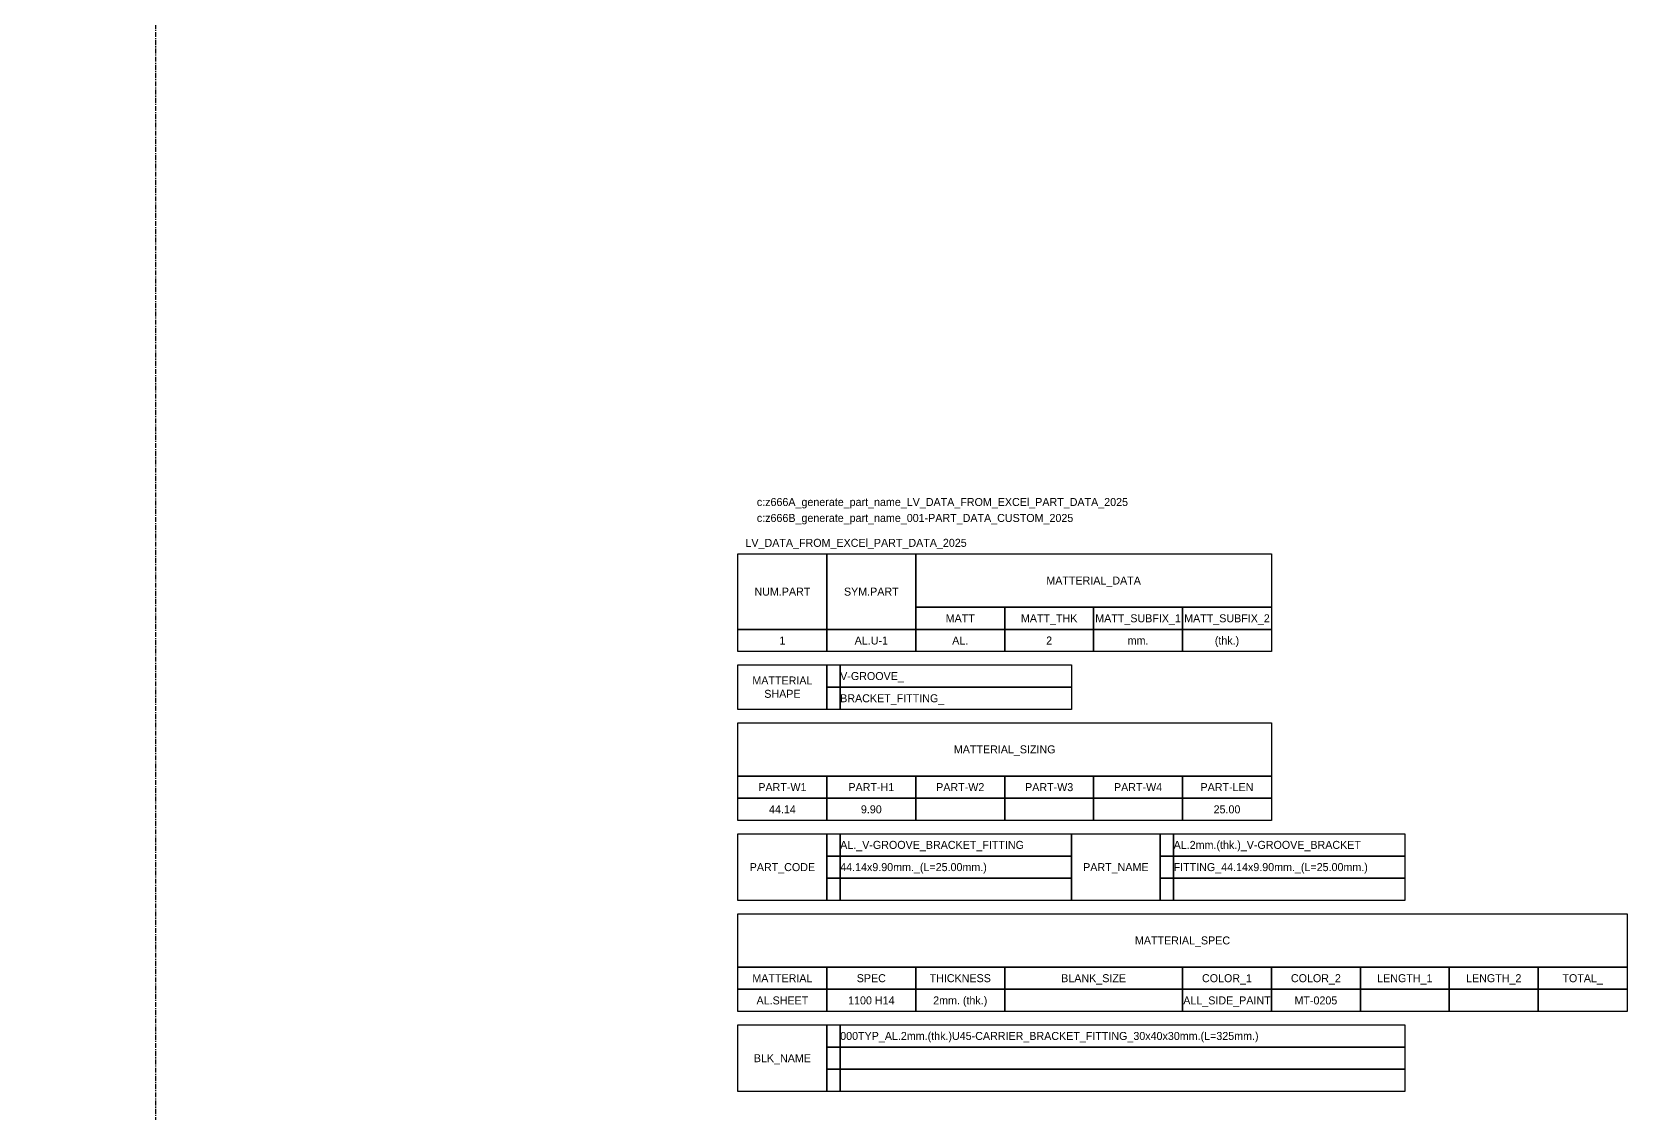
# Model space of a CAD drawing. Header units: millimetres. Extents: x -244126 to 368105, y -173968 to 259060.
# Drawn here: x 1829.5 to 2188.3, y 5737.7 to 5981 of the extents above; entities that cross this region are included whole.
import ezdxf
from ezdxf.enums import TextEntityAlignment as Align

# ---------------------------------------------------------------- set-up
doc = ezdxf.new("R2010")
doc.units = ezdxf.units.MM
doc.header["$MEASUREMENT"] = 0
for name, pattern in [('005_GG_TA_LINE', [13.75, 5, -1.25, 1.25, -1.25, 5]), ('TA_G_001.00_GG_TA_L_INE', [2.95, 1.1, -0.25, 0.25, -0.25, 1.1]), ('TA_GL_000.00010', [0.000275, 0.0001, -2.5e-05, 2.5e-05, -2.5e-05, 0.0001])]:
    doc.linetypes.add(name, pattern=pattern)
doc.layers.add('002 - STRUCTURAL STEEL', color=4, linetype='Continuous')
doc.styles.add('TA', font='Cordia New.ttf', dxfattribs={"height": 4.5})

# ---------------------------------------------------------------- blocks, each defined once
blk = doc.blocks.new('*U3044')
at = {"layer": '002 - STRUCTURAL STEEL', "color": 0, "linetype": 'ByBlock'}
blk.add_lwpolyline([(0, 17), (20, 17), (20, 0), (0, 0)], close=True, dxfattribs=at)
blk = doc.blocks.new('*U4914')
at = {"layer": '002 - STRUCTURAL STEEL', "color": 0, "linetype": 'ByBlock'}
blk.add_lwpolyline([(0, 5), (20, 5), (20, 0), (0, 0)], close=True, dxfattribs=at)
blk = doc.blocks.new('*U72')
at = {"layer": '002 - STRUCTURAL STEEL', "color": 0, "linetype": 'ByBlock'}
blk.add_lwpolyline([(0, 12), (80, 12), (80, 0), (0, 0)], close=True, dxfattribs=at)
blk = doc.blocks.new('*U70')
at = {"layer": '002 - STRUCTURAL STEEL', "color": 0, "linetype": 'ByBlock'}
blk.add_lwpolyline([(0, 10), (20, 10), (20, 0), (0, 0)], close=True, dxfattribs=at)
blk = doc.blocks.new('*U71')
at = {"layer": '002 - STRUCTURAL STEEL', "color": 0, "linetype": 'ByBlock'}
blk.add_lwpolyline([(0, 12), (120, 12), (120, 0), (0, 0)], close=True, dxfattribs=at)
blk = doc.blocks.new('*U73')
at = {"layer": '002 - STRUCTURAL STEEL', "color": 0, "linetype": 'ByBlock'}
blk.add_lwpolyline([(0, 15), (20, 15), (20, 0), (0, 0)], close=True, dxfattribs=at)
blk = doc.blocks.new('*U68')
at = {"layer": '002 - STRUCTURAL STEEL', "color": 0, "linetype": 'ByBlock'}
blk.add_lwpolyline([(0, 5), (52, 5), (52, 0), (0, 0)], close=True, dxfattribs=at)
blk = doc.blocks.new('*U69')
at = {"layer": '002 - STRUCTURAL STEEL', "color": 0, "linetype": 'ByBlock'}
blk.add_lwpolyline([(0, 5), (3, 5), (3, 0), (0, 0)], close=True, dxfattribs=at)
blk = doc.blocks.new('*U74')
at = {"layer": '002 - STRUCTURAL STEEL', "color": 0, "linetype": 'ByBlock'}
blk.add_lwpolyline([(0, 5), (127, 5), (127, 0), (0, 0)], close=True, dxfattribs=at)
blk = doc.blocks.new('*U175')
at = {"layer": '002 - STRUCTURAL STEEL', "color": 0, "linetype": 'ByBlock'}
blk.add_lwpolyline([(0, 12), (200, 12), (200, 0), (0, 0)], close=True, dxfattribs=at)
blk = doc.blocks.new('*U4913')
at = {"layer": '002 - STRUCTURAL STEEL', "color": 0, "linetype": 'ByBlock'}
blk.add_lwpolyline([(0, 5), (40, 5), (40, 0), (0, 0)], close=True, dxfattribs=at)
blk = doc.blocks.new('LV_DATA_FROM_EXCEl_PART_DATA_2025')
at = {"color": 0}
for name, p in [('*U3044', (0, -17)), ('*U3044', (20, -17)), ('*U72', (40, -12)), ('*U4914', (40, -17)), ('*U4914', (60, -17)), ('*U4914', (80, -17)), ('*U4914', (100, -17)), ('*U4914', (0, -22)), ('*U4914', (20, -22)), ('*U4914', (40, -22)), ('*U4914', (60, -22)), ('*U4914', (80, -22)), ('*U4914', (100, -22)), ('*U70', (0, -35)), ('*U69', (20, -30)), ('*U68', (23, -30)), ('*U69', (20, -35)), ('*U68', (23, -35)), ('*U71', (0, -50)), ('*U4914', (0, -55)), ('*U4914', (20, -55)), ('*U4914', (40, -55)), ('*U4914', (60, -55)), ('*U4914', (80, -55)), ('*U4914', (100, -55)), ('*U4914', (0, -60)), ('*U4914', (20, -60)), ('*U4914', (40, -60)), ('*U4914', (60, -60)), ('*U4914', (80, -60)), ('*U4914', (100, -60)), ('*U73', (0, -78)), ('*U69', (20, -68)), ('*U68', (23, -68)), ('*U73', (75, -78)), ('*U69', (95, -68)), ('*U68', (98, -68)), ('*U69', (20, -73)), ('*U68', (23, -73)), ('*U69', (95, -73)), ('*U68', (98, -73)), ('*U69', (20, -78)), ('*U68', (23, -78)), ('*U69', (95, -78)), ('*U68', (98, -78)), ('*U175', (0, -93)), ('*U4914', (0, -98)), ('*U4914', (20, -98)), ('*U4914', (40, -98)), ('*U4913', (60, -98)), ('*U4914', (100, -98)), ('*U4914', (120, -98)), ('*U4914', (140, -98)), ('*U4914', (160, -98)), ('*U4914', (180, -98)), ('*U4914', (0, -103)), ('*U4914', (20, -103)), ('*U4914', (40, -103)), ('*U4913', (60, -103)), ('*U4914', (100, -103)), ('*U4914', (120, -103)), ('*U4914', (140, -103)), ('*U4914', (160, -103)), ('*U4914', (180, -103)), ('*U73', (0, -121)), ('*U69', (20, -111)), ('*U74', (23, -111)), ('*U69', (20, -116)), ('*U74', (23, -116)), ('*U69', (20, -121)), ('*U74', (23, -121))]:
    blk.add_blockref(name, p, dxfattribs=at)
at = {"color": 0, "style": 'TA'}
for s, p in [('MATTERIAL_DATA', (80, -6)), ('NUM.PART', (10, -8.5)), ('SYM.PART', (30, -8.5)), ('MATT', (50, -14.5)), ('MATT_THK', (70, -14.5)), ('MATT_SUBFIX_1', (90, -14.5)), ('MATT_SUBFIX_2', (110, -14.5)), ('MATTERIAL', (10, -28.5)), ('SHAPE', (10, -31.5)), ('MATTERIAL_SIZING', (60, -44)), ('PART-W1', (10, -52.5)), ('PART-H1', (30, -52.5)), ('PART-W2', (50, -52.5)), ('PART-W3', (70, -52.5)), ('PART-W4', (90, -52.5)), ('PART-LEN', (110, -52.5)), ('PART_CODE', (10, -70.5)), ('PART_NAME', (85, -70.5)), ('MATTERIAL_SPEC', (100, -87)), ('MATTERIAL', (10, -95.5)), ('SPEC', (30, -95.5)), ('THICKNESS', (50, -95.5)), ('BLANK_SIZE', (80, -95.5)), ('COLOR_1', (110, -95.5)), ('COLOR_2', (130, -95.5)), ('LENGTH_1', (150, -95.5)), ('LENGTH_2', (170, -95.5)), ('TOTAL_', (190, -95.5)), ('BLK_NAME', (10, -113.5))]:
    blk.add_text(s, height=1.8, dxfattribs=at).set_placement(p, align=Align.MIDDLE_CENTER)
at = {"color": 3, "char_height": 1.8, "attachment_point": 1, "style": 'TA'}
for s, insert, width in [('c:z666A_generate_part_name_LV_DATA_FROM_EXCEl_PART_DATA_2025', (4.25, 12.57), 88.6913), ('c:z666B_generate_part_name_001-PART_DATA_CUSTOM_2025', (4.25, 8.98), 76.3713), ('LV_DATA_FROM_EXCEl_PART_DATA_2025', (1.69, 3.38), 51.7354)]:
    blk.add_mtext(s, dxfattribs=dict(at, insert=insert, width=width))
at = {"color": 0, "style": 'TA'}
for tag, p in [('NUM.PART_VALUE', (10, -19.5)), ('NO.CODE', (30, -19.5)), ('MATT_VALUE', (50, -19.5)), ('MATT_THK_VALUE', (70, -19.5)), ('MATT_SUBFIX_1_VALUE', (90, -19.5)), ('MATT_SUBFIX_2_VALUE', (110, -19.5)), ('PART-W1_VALUE', (10, -57.5)), ('PART-H1_VALUE', (30, -57.5)), ('PART-W2_VALUE', (50, -57.5)), ('PART-W3_VALUE', (70, -57.5)), ('PART-W4_VALUE', (90, -57.5)), ('PART-LEN_VALUE', (110, -57.5))]:
    blk.add_attdef(tag, text='', height=1.8, dxfattribs=at).set_placement(p, align=Align.MIDDLE_CENTER)
for tag, p in [('MATTERIAL_SHPAE_VALUE_1', (23, -27.5)), ('MATTERIAL_SHPAE_VALUE_2', (23, -32.5)), ('CODE_VALUE_1', (23, -65.5)), ('PART_NAME_VALUE_1', (98, -65.5)), ('CODE_VALUE_2', (23, -70.5)), ('PART_NAME_VALUE_2', (98, -70.5)), ('PART_NAME_VALUE_3', (98, -75.5)), ('BLK_NAME_VAL_VALUE', (23, -108.5))]:
    blk.add_attdef(tag, text='', height=1.8, dxfattribs=at).set_placement(p, align=Align.MIDDLE_LEFT)
at = {"style": 'TA'}
for tag, p in [('MATTERIAL_VALUE_1', (10, -100.5)), ('SPEC_VALUE', (30, -100.5)), ('THICKNESS_VALUE', (50, -100.5)), ('BLANK_SIZE_VALUE', (80, -100.5)), ('COATING_VALUE_1', (110, -100.5)), ('COATING_VALUE_2', (130, -100.5)), ('LENGTH_VALUE', (150, -100.5)), ('LENGTH_VALUE_2', (170, -100.5)), ('TOTAL__VALUE', (190, -100.5))]:
    blk.add_attdef(tag, text='', height=1.8, dxfattribs=at).set_placement(p, align=Align.MIDDLE_CENTER)
blk = doc.blocks.new('*U458')
at = {"color": 250, "linetype": 'TA_G_001.00_GG_TA_L_INE'}
blk.add_lwpolyline([(0, 0), (-1132.42, 0), (-1132.42, 973.03), (0, 973.03)], close=True, dxfattribs=at)
at = {"color": 150, "linetype": '005_GG_TA_LINE', "style": 'TA'}
for tag, p in [('NAME_VIEWPORT', (-29.24, 699.13)), ('SC_VPORT', (-29.24, 263.54)), ('SEQ_VIEWPORT', (-29.24, 0))]:
    blk.add_attdef(tag, text='', height=90, dxfattribs=at).set_placement(p, align=Align.BOTTOM_RIGHT)

msp = doc.modelspace()

# ---------------------------------------------------------------- block references
msp.add_blockref('*U458', (1857.28341, 5494.49185))
at = {"linetype": 'TA_GL_000.00010'}
ref = msp.add_blockref('LV_DATA_FROM_EXCEl_PART_DATA_2025', (1988.29501, 5863.53026), dxfattribs=at)
ref.add_attrib('NUM.PART_VALUE', '1', dxfattribs={"color": 0, "height": 1.8, "style": 'TA'}).set_placement((1998.29501, 5844.03026), align=Align.MIDDLE_CENTER)
ref.add_attrib('NO.CODE', 'AL.U-1', dxfattribs={"color": 0, "height": 1.8, "style": 'TA'}).set_placement((2018.29501, 5844.03026), align=Align.MIDDLE_CENTER)
ref.add_attrib('MATT_VALUE', 'AL.', dxfattribs={"color": 0, "height": 1.8, "style": 'TA'}).set_placement((2038.29501, 5844.03026), align=Align.MIDDLE_CENTER)
ref.add_attrib('MATT_THK_VALUE', '2', dxfattribs={"color": 0, "height": 1.8, "style": 'TA'}).set_placement((2058.29501, 5844.03026), align=Align.MIDDLE_CENTER)
ref.add_attrib('MATT_SUBFIX_1_VALUE', 'mm.', dxfattribs={"color": 0, "height": 1.8, "style": 'TA'}).set_placement((2078.29501, 5844.03026), align=Align.MIDDLE_CENTER)
ref.add_attrib('MATT_SUBFIX_2_VALUE', '(thk.)', dxfattribs={"color": 0, "height": 1.8, "style": 'TA'}).set_placement((2098.29501, 5844.03026), align=Align.MIDDLE_CENTER)
ref.add_attrib('MATTERIAL_SHPAE_VALUE_1', 'V-GROOVE_', dxfattribs={"color": 0, "height": 1.8, "style": 'TA'}).set_placement((2011.29501, 5836.03026), align=Align.MIDDLE_LEFT)
ref.add_attrib('MATTERIAL_SHPAE_VALUE_2', 'BRACKET_FITTING_', dxfattribs={"color": 0, "height": 1.8, "style": 'TA'}).set_placement((2011.29501, 5831.03026), align=Align.MIDDLE_LEFT)
ref.add_attrib('PART-W1_VALUE', '44.14', dxfattribs={"color": 0, "height": 1.8, "style": 'TA'}).set_placement((1998.29501, 5806.03026), align=Align.MIDDLE_CENTER)
ref.add_attrib('PART-H1_VALUE', '9.90', dxfattribs={"color": 0, "height": 1.8, "style": 'TA'}).set_placement((2018.29501, 5806.03026), align=Align.MIDDLE_CENTER)
ref.add_attrib('PART-LEN_VALUE', '25.00', dxfattribs={"color": 0, "height": 1.8, "style": 'TA'}).set_placement((2098.29501, 5806.03026), align=Align.MIDDLE_CENTER)
ref.add_attrib('CODE_VALUE_1', 'AL._V-GROOVE_BRACKET_FITTING', dxfattribs={"color": 0, "height": 1.8, "style": 'TA'}).set_placement((2011.29501, 5798.03026), align=Align.MIDDLE_LEFT)
ref.add_attrib('CODE_VALUE_2', '44.14x9.90mm._(L=25.00mm.)', dxfattribs={"color": 0, "height": 1.8, "style": 'TA'}).set_placement((2011.29501, 5793.03026), align=Align.MIDDLE_LEFT)
ref.add_attrib('PART_NAME_VALUE_1', 'AL.2mm.(thk.)_V-GROOVE_BRACKET', dxfattribs={"color": 0, "height": 1.8, "style": 'TA'}).set_placement((2086.29501, 5798.03026), align=Align.MIDDLE_LEFT)
ref.add_attrib('PART_NAME_VALUE_2', 'FITTING_44.14x9.90mm._(L=25.00mm.)', dxfattribs={"color": 0, "height": 1.8, "style": 'TA'}).set_placement((2086.29501, 5793.03026), align=Align.MIDDLE_LEFT)
ref.add_attrib('MATTERIAL_VALUE_1', 'AL.SHEET', dxfattribs={"height": 1.8, "style": 'TA'}).set_placement((1998.29501, 5763.03026), align=Align.MIDDLE_CENTER)
ref.add_attrib('SPEC_VALUE', '1100 H14', dxfattribs={"height": 1.8, "style": 'TA'}).set_placement((2018.29501, 5763.03026), align=Align.MIDDLE_CENTER)
ref.add_attrib('THICKNESS_VALUE', '2mm. (thk.)', dxfattribs={"height": 1.8, "style": 'TA'}).set_placement((2038.29501, 5763.03026), align=Align.MIDDLE_CENTER)
ref.add_attrib('COATING_VALUE_1', 'ALL_SIDE_PAINT', dxfattribs={"height": 1.8, "style": 'TA'}).set_placement((2098.29501, 5763.03026), align=Align.MIDDLE_CENTER)
ref.add_attrib('COATING_VALUE_2', 'MT-0205', dxfattribs={"height": 1.8, "style": 'TA'}).set_placement((2118.29501, 5763.03026), align=Align.MIDDLE_CENTER)
ref.add_attrib('BLK_NAME_VAL_VALUE', '000TYP_AL.2mm.(thk.)U45-CARRIER_BRACKET_FITTING_30x40x30mm.(L=325mm.)', dxfattribs={"color": 0, "height": 1.8, "style": 'TA'}).set_placement((2011.29501, 5755.03026), align=Align.MIDDLE_LEFT)

doc.saveas('drawing.dxf')
